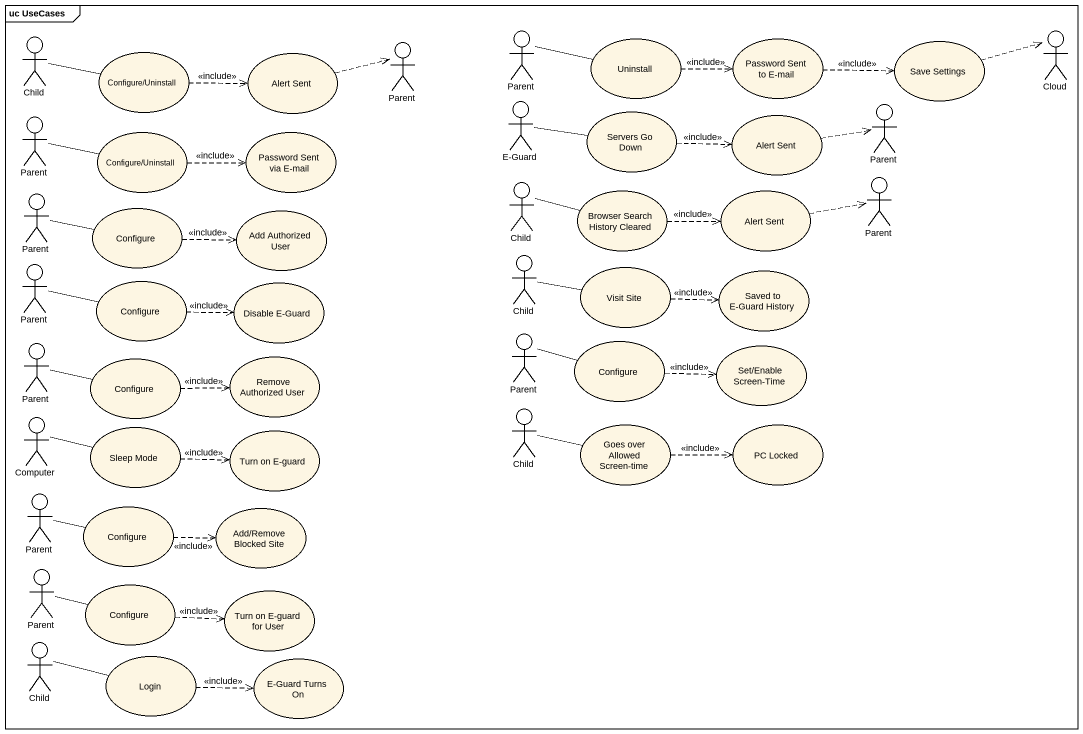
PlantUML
@startuml
mainframe uc UseCases
actor Child
actor Parent
actor "Parent" as Parent_2
usecase Uninstall
usecase "Password Sent to E-mail" as Password_Sent_to_E_mail
usecase "Save Settings" as Save_Settings
actor "Cloud" as Cloud_
usecase "Configure/Uninstall" as Configure_Uninstall
usecase "Alert Sent" as Alert_Sent
actor "Parent" as Parent_3
actor "E-Guard" as E_Guard
usecase "Servers Go Down" as Servers_Go_Down
usecase "Alert Sent" as Alert_Sent_2
actor "Parent" as Parent_4
usecase "Configure/Uninstall" as Configure_Uninstall_2
usecase "Password Sent via E-mail" as Password_Sent_via_E_mail
actor "Parent" as Parent_5
actor "Child" as Child_2
usecase "Browser Search History Cleared" as Browser_Search_History
usecase "Alert Sent" as Alert_Sent_3
actor "Parent" as Parent_6
usecase Configure
usecase "Add Authorized User" as Add_Authorized_User
actor "Parent" as Parent_7
usecase "Configure" as Configure_2
actor "Child" as Child_3
usecase "Visit Site" as Visit_Site
usecase "Saved to E-Guard History" as Saved_to_E_Guard_History
usecase "Disable E-Guard" as Disable_E_Guard
actor "Parent" as Parent_8
usecase "Configure" as Configure_3
usecase "Remove Authorized User" as Remove_Authorized_User
actor "Parent" as Parent_9
usecase "Configure" as Configure_4
usecase "Set/Enable Screen-Time" as Set_Enable_Screen_Time
actor Computer
usecase "Sleep Mode" as Sleep_Mode
usecase "Turn on E-guard" as Turn_on_E_guard
actor "Child" as Child_4
usecase "Goes over Allowed Screen-time" as Goes_over_Allowed_Screen
usecase "PC Locked" as PC_Locked
actor "Parent" as Parent_10
usecase "Configure" as Configure_5
usecase "Add/Remove Blocked Site" as Add_Remove_Blocked_Site
actor "Parent" as Parent_11
usecase "Configure" as Configure_6
usecase "Turn on E-guard for User" as Turn_on_E_guard_for_User
actor "Child" as Child_5
usecase Login
usecase "E-Guard Turns On" as E_Guard_Turns_On
Child -right- Configure_Uninstall
Parent_2 -right- Uninstall
Uninstall .right.> Password_Sent_to_E_mail : <<include>>
Password_Sent_to_E_mail .right.> Save_Settings : <<include>>
Save_Settings .right.> Cloud_
Configure_Uninstall .right.> Alert_Sent : <<include>>
Alert_Sent .right.> Parent
Parent_3 -right- Configure_Uninstall_2
E_Guard -right- Servers_Go_Down
Servers_Go_Down .right.> Alert_Sent_2 : <<include>>
Alert_Sent_2 .right.> Parent_4
Configure_Uninstall_2 .right.> Password_Sent_via_E_mail : <<include>>
Parent_5 -right- Configure
Child_2 -right- Browser_Search_History
Browser_Search_History .right.> Alert_Sent_3 : <<include>>
Alert_Sent_3 .right.> Parent_6
Configure .right.> Add_Authorized_User : <<include>>
Parent_7 -right- Configure_2
Configure_2 .right.> Disable_E_Guard : <<include>>
Child_3 -right- Visit_Site
Visit_Site .right.> Saved_to_E_Guard_History : <<include>>
Parent_8 -right- Configure_3
Configure_3 .right.> Remove_Authorized_User : <<include>>
Parent_9 -right- Configure_4
Configure_4 .right.> Set_Enable_Screen_Time : <<include>>
Computer -right- Sleep_Mode
Sleep_Mode .right.> Turn_on_E_guard : <<include>>
Child_4 -right- Goes_over_Allowed_Screen
Goes_over_Allowed_Screen .right.> PC_Locked : <<include>>
Parent_10 -right- Configure_5
Configure_5 .right.> Add_Remove_Blocked_Site : <<include>>
Parent_11 -right- Configure_6
Configure_6 .right.> Turn_on_E_guard_for_User : <<include>>
Child_5 -right- Login
Login .right.> E_Guard_Turns_On : <<include>>
@enduml
